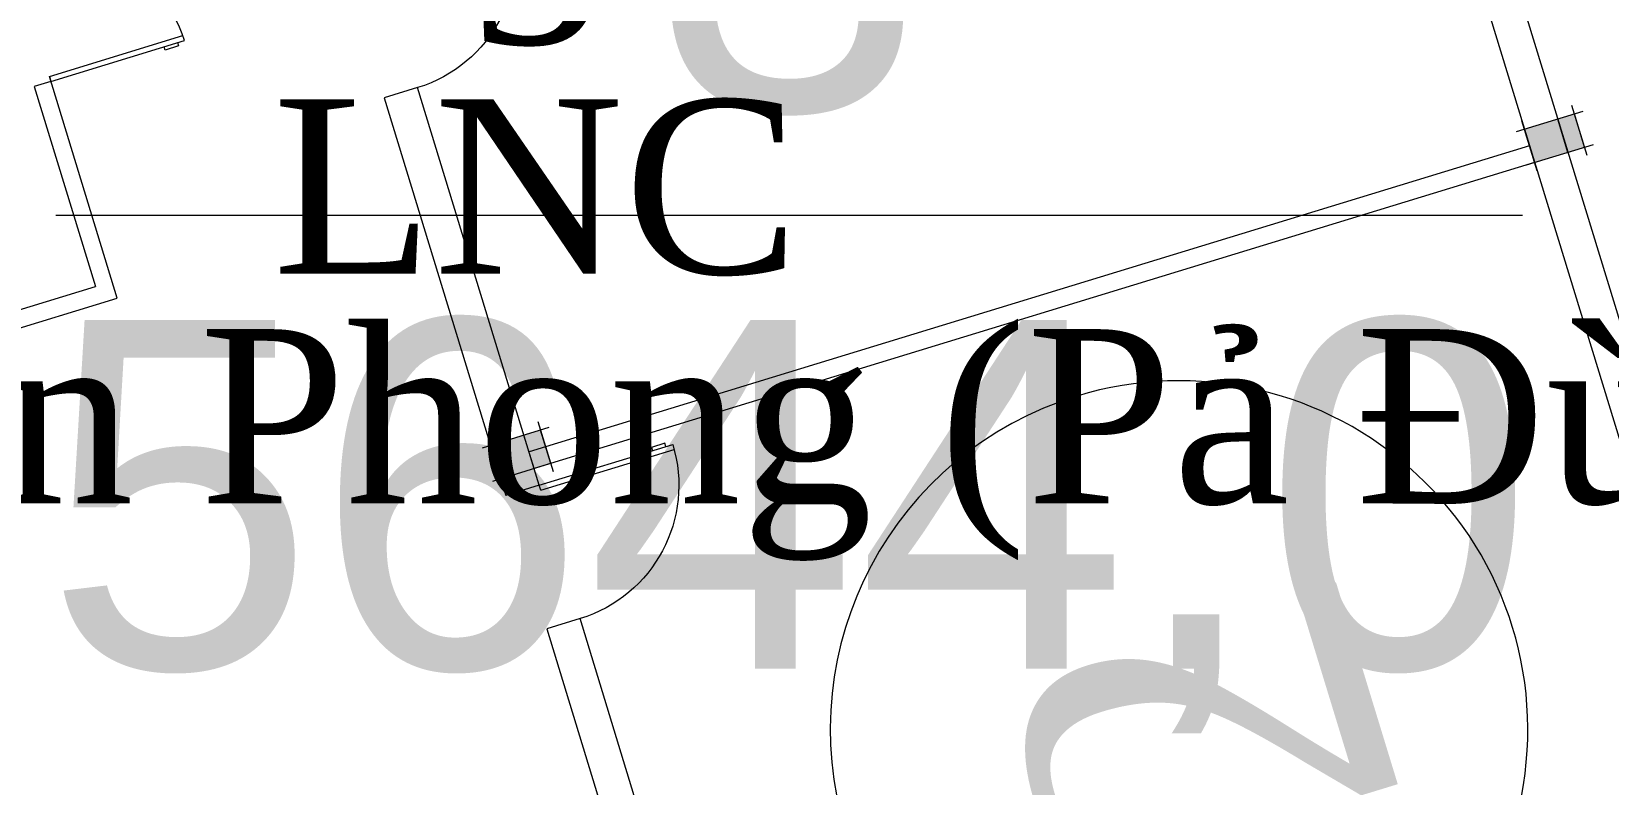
# Model space of a CAD drawing. Header units: metres. Extents: x 0 to 551036, y 0 to 1845929.
# Drawn here: x 547513.24 to 547522.28, y 1841975.92 to 1841980.24 of the extents above; entities that cross this region are included whole.
import ezdxf
from ezdxf.enums import TextEntityAlignment as Align

# ---------------------------------------------------------------- set-up
doc = ezdxf.new("R2010")
doc.units = ezdxf.units.M
doc.header["$MEASUREMENT"] = 0
for name, color, linetype, lineweight in [('_0', 7, 'Continuous', 0), ('Level 13', 7, 'Continuous', 0), ('Level 15', 7, 'Continuous', 0), ('Level 2', 7, 'Continuous', 0), ('Level 4', 7, 'Continuous', 0)]:
    doc.layers.add(name, color=color, linetype=linetype, lineweight=lineweight)
doc.styles.get("Standard").update_dxf_attribs({"font": '', "height": 4})
doc.styles.add('Style-Arial', font='arial.ttf')
doc.styles.add('Style-Times New Roman', font='times.ttf')
doc.styles.get('Standard').set_extended_font_data('.VnArial')

# ---------------------------------------------------------------- blocks, each defined once
blk = doc.blocks.new('02 Xref Nha dieu hanh$0$333')
h = blk.add_hatch(color=256)
h.paths.add_polyline_path([(-1000, -2000), (-1000, 0), (1000, 0), (1000, -2000)])
h.paths.add_polyline_path([(1000, 0), (-1000, 0), (-1000, 1000), (1000, 1000)], flags=16)
for p, q in [((1500, 1000), (-1500, 1000)), ((-1000, 1500), (-1000, -2500)), ((1000, 1000), (-1000, 1000)), ((1000, 1500), (1000, -2500)), ((1000, 0), (-1000, 0)), ((1500, -2000), (-1500, -2000))]:
    blk.add_line(p, q)
blk = doc.blocks.new('02 Xref Nha dieu hanh$0$khung_nha2')
at = {"rotation": 180}
for p in [(169000, 61500), (169000, -500)]:
    blk.add_blockref('02 Xref Nha dieu hanh$0$333', p, dxfattribs=at)
blk = doc.blocks.new('02 Xref Nha dieu hanh$0$D800')
at = {"color": 0}
for p, q in [((-7596, 8196), (-6785, 8196)), ((-7596, 8000), (-7596, 8196)), ((-6785, 8196), (-6785, 8000)), ((0, 8000), (-8000, 8000)), ((0, 7700), (-7994, 7700)), ((0, 7700), (0, 8000))]:
    blk.add_line(p, q, dxfattribs=at)
blk.add_arc((0, 8000), 8000, 180, 270, dxfattribs=at)
blk = doc.blocks.new('Ad Room')
for p, q in [((1618772, 80486), (1618772, 39486)), ((1619772, 80486), (1619772, 40487)), ((1631772, 40486), (1619772, 40487)), ((1631772, 39486), (1631772, 40486)), ((1618772, 39486), (1632072, 39486)), ((1593422, 19486), (1593422, 21486)), ((1601422, 19486), (1601422, 21486)), ((1625277, 19486), (1625277, 21486)), ((1559422, 19486), (1593422, 19486)), ((1601422, 19486), (1625277, 19486)), ((1602422, -40514), (1602422, 19486)), ((1603422, -40514), (1603422, 19486))]:
    blk.add_line(p, q)
at = {"lineweight": 13}
for p, q in [((1619772, 39486), (1619772, 39486)), ((1593422, 21486), (1559422, 21486)), ((1625277, 21486), (1601422, 21486)), ((1667024, -40514), (1436422, -40514)), ((1730422, -42514), (1434422, -42514))]:
    blk.add_line(p, q, dxfattribs=at)
blk.add_blockref('02 Xref Nha dieu hanh$0$khung_nha2', (1434422, -42014))
at = {"color": 1, "lineweight": 13, "rotation": 90}
blk.add_blockref('02 Xref Nha dieu hanh$0$D800', (1639772, 39486), dxfattribs=at)
at = {"color": 1, "lineweight": 13, "yscale": -1, "rotation": 90.00000000000001}
for p in [(1593422, 19486), (1625277, 19486)]:
    blk.add_blockref('02 Xref Nha dieu hanh$0$D800', p, dxfattribs=at)
blk = doc.blocks.new('Substation')
at = {"xscale": 0.001, "yscale": 0.001, "zscale": 0.001}
blk.add_blockref('Ad Room', (3137718.402, 2123483.345, 0), dxfattribs=at)
at = {"color": 5, "elevation": 0, "flags": 128}
blk.add_lwpolyline([(3139275.698, 2123471.842, 1), (3139315.698, 2123471.842, 1), (3139275.698, 2123471.842)], format="xyb", dxfattribs=at)
at = {"color": 5, "insert": (3139295.248, 2123480.769, 0), "char_height": 20, "width": 18.36939, "attachment_point": 2}
blk.add_mtext('\\fTimes New Roman|b0|i0|c00|p23;2', dxfattribs=at)
blk = doc.blocks.new('N_THUA_2')
at = {"layer": 'Level 13', "color": 2, "linetype": 'Continuous', "lineweight": 0}
blk.add_line((-2.7541, 0), (5.6559, 0), dxfattribs=at)
at = {"layer": 'Level 13', "color": 5, "linetype": 'Continuous', "lineweight": 0, "style": 'Style-Arial'}
blk.add_text('3', height=2, dxfattribs=at).set_placement((1.4509, 1.6), align=Align.MIDDLE_CENTER)
at = {"layer": 'Level 4', "color": 1, "linetype": 'Continuous', "lineweight": 0, "style": 'Style-Arial'}
blk.add_text('5644,0', height=2, dxfattribs=at).set_placement((1.4509, -1.6), align=Align.MIDDLE_CENTER)

msp = doc.modelspace()

# ---------------------------------------------------------------- block references
at = {"layer": '_0', "xscale": 0.1, "yscale": 0.1, "zscale": 0.1, "rotation": 107.0123114188912}
msp.add_blockref('Substation', (842423.72785, 1603911.5666), dxfattribs=at)

# ---------------------------------------------------------------- next in the draw order: block references
at = {"layer": 'Level 2', "color": 3, "linetype": 'Continuous', "lineweight": 0}
msp.add_blockref('N_THUA_2', (547516.13423, 1841979.18632), dxfattribs=at)

# ---------------------------------------------------------------- next in the draw order: texts
at = {"layer": 'Level 15', "color": 2, "linetype": 'Continuous', "lineweight": 0, "insert": (547516.13423, 1841979.18632), "char_height": 1, "attachment_point": 5, "line_spacing_factor": 0.790495, "style": 'Style-Times New Roman'}
msp.add_mtext('3\\PLNC\\PHồ Văn Phong (Pả Đù)', dxfattribs=at)

doc.saveas('drawing.dxf')
